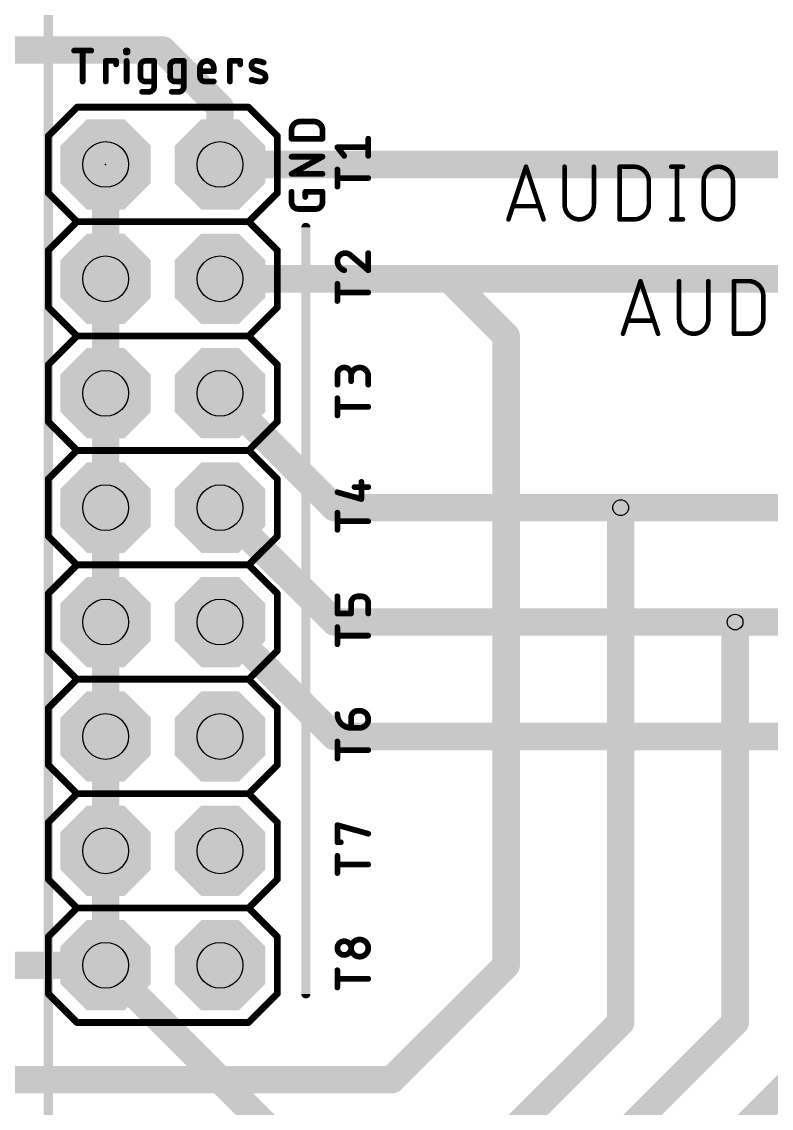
# Model space of a CAD drawing. Extents: x -9 to 239, y 2 to 147.
# Drawn here: x 172.13 to 188.76, y 51.43 to 75.56 of the extents above; entities that cross this region are included whole.
import ezdxf

# ---------------------------------------------------------------- set-up
doc = ezdxf.new("R2010")
doc.units = 0
for name, color, linetype in [('1', 12, 'CONTINUOUS'), ('16', 132, 'CONTINUOUS'), ('17', 110, 'CONTINUOUS'), ('18', 110, 'CONTINUOUS'), ('21', 40, 'CONTINUOUS'), ('23', 53, 'CONTINUOUS'), ('25', 253, 'CONTINUOUS'), ('29', 253, 'CONTINUOUS'), ('30', 253, 'CONTINUOUS'), ('44', 253, 'CONTINUOUS'), ('51', 253, 'CONTINUOUS')]:
    doc.layers.add(name, color=color, linetype=linetype)

# ---------------------------------------------------------------- blocks, each defined once
blk = doc.blocks.new('RECT')
blk.add_solid([(-0.5, -0.5), (0.5, -0.5), (-0.5, 0.5), (0.5, 0.5)])
blk = doc.blocks.new('OCTAGONP')
at = {"const_width": 0.5}
blk.add_lwpolyline([(-0.25, -0.1036), (-0.25, 0.1036), (-0.1036, 0.25), (0.1036, 0.25), (0.25, 0.1036), (0.25, -0.1036), (0.1036, -0.25), (-0.1036, -0.25), (-0.25, -0.1036), (-0.25, 0.1036)], dxfattribs=at)
blk = doc.blocks.new('ROUNDV')
at = {"const_width": 0.5}
blk.add_lwpolyline([(0, -0.25, 1), (0, 0.25, 1), (0, -0.25)], format="xyb", dxfattribs=at)

msp = doc.modelspace()

# ---------------------------------------------------------------- linework, layer by layer
at = {"layer": '1', "const_width": 0.6096}
for points in [[(171.45, 74.93), (175.26, 74.93)], [(175.26, 74.93), (176.53, 73.66)], [(176.53, 73.66), (176.53, 72.39)], [(173.99, 69.85), (173.99, 72.39)], [(176.53, 72.39), (217.17, 72.39)], [(173.99, 67.31), (173.99, 69.85)], [(181.61, 69.85), (176.53, 69.85)], [(176.53, 69.85), (215.9, 69.85)], [(182.88, 68.58), (181.61, 69.85)], [(182.88, 54.61), (182.88, 68.58)], [(173.99, 64.77), (173.99, 67.31)], [(173.99, 62.23), (173.99, 64.77)], [(185.42, 53.34), (185.42, 64.77)], [(173.99, 59.69), (173.99, 62.23)], [(187.96, 53.34), (187.96, 62.23)], [(173.99, 57.15), (173.99, 59.69)], [(173.99, 54.61), (173.99, 57.15)], [(146.05, 54.61), (173.99, 54.61)], [(180.34, 52.07), (182.88, 54.61)], [(185.42, 53.34), (182.88, 50.8)], [(187.96, 53.34), (184.15, 49.53)], [(185.42, 48.26), (190.5, 53.34)], [(133.35, 52.07), (180.34, 52.07)]]:
    msp.add_lwpolyline(points, dxfattribs=at)
at = {"layer": '1', "const_width": 0.3048}
for points in [[(175.3678, 75.0378, 1), (175.1522, 74.8222)], [(175.26, 74.7776, 1), (175.26, 75.0824)], [(176.6824, 73.66, 1), (176.3776, 73.66)], [(176.4222, 73.5522, 1), (176.6378, 73.7678)], [(174.1424, 72.39, 1), (173.8376, 72.39)], [(176.53, 72.5424, 1), (176.53, 72.2376)], [(176.3776, 72.39, 1), (176.6824, 72.39)], [(174.1424, 69.85, 1), (173.8376, 69.85)], [(173.8376, 69.85, 1), (174.1424, 69.85)], [(176.53, 70.0024, 1), (176.53, 69.6976)], [(176.53, 70.0024, 1), (176.53, 69.6976)], [(181.7178, 69.9578, 1), (181.5022, 69.7422)], [(181.61, 69.6976, 1), (181.61, 70.0024)], [(183.0324, 68.58, 1), (182.7276, 68.58)], [(182.7722, 68.4722, 1), (182.9878, 68.6878)], [(174.1424, 67.31, 1), (173.8376, 67.31)], [(173.8376, 67.31, 1), (174.1424, 67.31)], [(174.1424, 64.77, 1), (173.8376, 64.77)], [(173.8376, 64.77, 1), (174.1424, 64.77)], [(185.5724, 64.77, 1), (185.2676, 64.77)], [(174.1424, 62.23, 1), (173.8376, 62.23)], [(188.1124, 62.23, 1), (187.8076, 62.23)], [(173.8376, 62.23, 1), (174.1424, 62.23)], [(174.1424, 59.69, 1), (173.8376, 59.69)], [(173.8376, 59.69, 1), (174.1424, 59.69)], [(174.1424, 57.15, 1), (173.8376, 57.15)], [(173.8376, 57.15, 1), (174.1424, 57.15)], [(173.8376, 54.61, 1), (174.1424, 54.61)], [(173.99, 54.4576, 1), (173.99, 54.7624)], [(182.7276, 54.61, 1), (183.0324, 54.61)], [(182.9878, 54.5022, 1), (182.7722, 54.7178)], [(185.5278, 53.2322, 1), (185.3122, 53.4478)], [(188.0678, 53.2322, 1), (187.8522, 53.4478)], [(185.2676, 53.34, 1), (185.5724, 53.34)], [(187.8076, 53.34, 1), (188.1124, 53.34)], [(180.34, 51.9176, 1), (180.34, 52.2224)], [(180.2322, 52.1778, 1), (180.4478, 51.9622)]]:
    msp.add_lwpolyline(points, format="xyb", dxfattribs=at)
at = {"layer": '16', "const_width": 0.3048}
for points in [[(176.6378, 67.4178, 1), (176.4222, 67.2022)], [(176.6378, 64.8778, 1), (176.4222, 64.6622)], [(179.07, 64.9224, 1), (179.07, 64.6176)], [(178.9622, 64.6622, 1), (179.1778, 64.8778)], [(185.42, 64.9224, 1), (185.42, 64.6176)], [(185.42, 64.6176, 1), (185.42, 64.9224)], [(176.6378, 62.3378, 1), (176.4222, 62.1222)], [(179.07, 62.3824, 1), (179.07, 62.0776)], [(178.9622, 62.1222, 1), (179.1778, 62.3378)], [(187.96, 62.3824, 1), (187.96, 62.0776)], [(187.96, 62.0776, 1), (187.96, 62.3824)], [(179.07, 59.8424, 1), (179.07, 59.5376)], [(178.9622, 59.5822, 1), (179.1778, 59.7978)], [(174.0978, 54.7178, 1), (173.8822, 54.5022)]]:
    msp.add_lwpolyline(points, format="xyb", dxfattribs=at)
at = {"layer": '16', "const_width": 0.6096}
for points in [[(179.07, 64.77), (176.53, 67.31)], [(179.07, 62.23), (176.53, 64.77)], [(185.42, 64.77), (179.07, 64.77)], [(185.42, 64.77), (214.63, 64.77)], [(179.07, 59.69), (176.53, 62.23)], [(187.96, 62.23), (179.07, 62.23)], [(187.96, 62.23), (213.36, 62.23)], [(190.5, 59.69), (179.07, 59.69)], [(198.12, 30.48), (173.99, 54.61)]]:
    msp.add_lwpolyline(points, dxfattribs=at)
at = {"layer": '21'}
for points, const_width in [([(172.72, 81.28), (172.72, 17.78)], 0.2032), ([(173.2915, 74.9173), (173.6725, 74.9173)], 0.127), ([(173.482, 74.2315), (173.482, 74.9173)], 0.127), ([(174.4383, 74.8792), (174.4383, 74.9173)], 0.127), ([(174.4383, 74.9173), (174.4764, 74.9173)], 0.127), ([(174.4764, 74.8792), (174.4383, 74.8792)], 0.127), ([(174.4764, 74.9173), (174.4764, 74.8792)], 0.127), ([(173.9942, 74.2315), (173.9942, 74.6887)], 0.127), ([(173.9942, 74.6887), (174.2228, 74.6887)], 0.127), ([(174.2228, 74.6887), (174.2228, 74.6125)], 0.127), ([(174.4574, 74.2315), (174.4574, 74.6887)], 0.127), ([(174.7627, 74.3458), (174.7627, 74.5744)], 0.127), ([(174.877, 74.6887), (175.0675, 74.6887)], 0.127), ([(175.0675, 74.6887), (175.0675, 74.1172)], 0.127), ([(175.421, 74.3458), (175.421, 74.5744)], 0.127), ([(175.5353, 74.6887), (175.7258, 74.6887)], 0.127), ([(175.7258, 74.6887), (175.7258, 74.1172)], 0.127), ([(176.085, 74.3458), (176.085, 74.5363)], 0.127), ([(176.3898, 74.5363), (176.3898, 74.4601)], 0.127), ([(176.7496, 74.2315), (176.7496, 74.6887)], 0.127), ([(176.7496, 74.6887), (176.9782, 74.6887)], 0.127), ([(176.9782, 74.6887), (176.9782, 74.6125)], 0.127), ([(177.4787, 74.422), (177.2882, 74.4982)], 0.127), ([(176.3898, 74.4601), (176.085, 74.4601)], 0.127), ([(174.9532, 74.0029), (174.8008, 74.0029)], 0.127), ([(175.0675, 74.2315), (174.877, 74.2315)], 0.127), ([(175.6115, 74.0029), (175.4591, 74.0029)], 0.127), ([(175.7258, 74.2315), (175.5353, 74.2315)], 0.127), ([(176.3898, 74.2315), (176.1993, 74.2315)], 0.127), ([(173.355, 73.66), (172.72, 73.025)], 0.1524), ([(173.355, 73.66), (177.165, 73.66)], 0.1524), ([(177.165, 73.66), (177.8, 73.025)], 0.1524), ([(178.308, 73.3425), (178.6128, 73.3425)], 0.127), ([(172.72, 73.025), (172.72, 71.755)], 0.1524), ([(177.8, 73.025), (177.8, 71.755)], 0.1524), ([(178.1175, 72.9615), (178.1175, 73.152)], 0.127), ([(178.8033, 73.152), (178.8033, 72.9615)], 0.127), ([(178.8033, 72.9615), (178.1175, 72.9615)], 0.127), ([(179.8193, 72.5805), (179.8193, 72.9615)], 0.127), ([(178.1175, 72.1812), (178.8033, 72.5622)], 0.127), ([(178.8033, 72.5622), (178.1175, 72.5622)], 0.127), ([(179.2859, 72.5805), (179.1335, 72.771)], 0.127), ([(179.1335, 72.771), (179.8193, 72.771)], 0.127), ([(178.8033, 72.1812), (178.1175, 72.1812)], 0.127), ([(179.1335, 71.8978), (179.1335, 72.2788)], 0.127), ([(179.8193, 72.0883), (179.1335, 72.0883)], 0.127), ([(172.72, 71.755), (173.355, 71.12)], 0.1524), ([(177.8, 71.755), (177.165, 71.12)], 0.1524), ([(178.1175, 71.5533), (178.1175, 71.7819)], 0.127), ([(178.4223, 71.6676), (178.4223, 71.7819)], 0.127), ([(178.4223, 71.7819), (178.8033, 71.7819)], 0.127), ([(178.8033, 71.7819), (178.8033, 71.5533)], 0.127), ([(178.6509, 71.4009), (178.2699, 71.4009)], 0.127), ([(173.355, 71.12), (172.72, 70.485)], 0.1524), ([(177.165, 71.12), (173.355, 71.12)], 0.1524), ([(177.165, 71.12), (177.8, 70.485)], 0.1524), ([(178.435, 70.993), (178.435, 53.975)], 0.2032), ([(172.72, 70.485), (172.72, 69.215)], 0.1524), ([(177.8, 70.485), (177.8, 69.215)], 0.1524), ([(179.8193, 70.0405), (179.8193, 70.4215)], 0.127), ([(179.4383, 70.3644), (179.8193, 70.0405)], 0.127), ([(179.1335, 69.3578), (179.1335, 69.7388)], 0.127), ([(179.8193, 69.5483), (179.1335, 69.5483)], 0.127), ([(172.72, 69.215), (173.355, 68.58)], 0.1524), ([(177.8, 69.215), (177.165, 68.58)], 0.1524), ([(173.355, 68.58), (172.72, 67.945)], 0.1524), ([(177.165, 68.58), (173.355, 68.58)], 0.1524), ([(177.165, 68.58), (177.8, 67.945)], 0.1524), ([(172.72, 67.945), (172.72, 66.675)], 0.1524), ([(177.8, 67.945), (177.8, 66.675)], 0.1524), ([(179.1335, 67.5005), (179.1335, 67.7291)], 0.127), ([(179.4383, 67.7291), (179.4383, 67.5767)], 0.127), ([(179.8193, 67.5005), (179.8193, 67.691)], 0.127), ([(179.1335, 66.8178), (179.1335, 67.1988)], 0.127), ([(179.8193, 67.0083), (179.1335, 67.0083)], 0.127), ([(172.72, 66.675), (173.355, 66.04)], 0.1524), ([(177.8, 66.675), (177.165, 66.04)], 0.1524), ([(173.355, 66.04), (172.72, 65.405)], 0.1524), ([(177.165, 66.04), (173.355, 66.04)], 0.1524), ([(177.165, 66.04), (177.8, 65.405)], 0.1524), ([(172.72, 65.405), (172.72, 64.135)], 0.1524), ([(177.8, 65.405), (177.8, 64.135)], 0.1524), ([(179.6669, 64.9605), (179.6669, 65.3415)], 0.127), ([(179.1335, 65.1129), (179.6669, 64.9605)], 0.127), ([(179.5145, 65.2272), (179.8193, 65.2272)], 0.127), ([(179.1335, 64.2777), (179.1335, 64.6587)], 0.127), ([(179.8193, 64.4682), (179.1335, 64.4682)], 0.127), ([(172.72, 64.135), (173.355, 63.5)], 0.1524), ([(177.8, 64.135), (177.165, 63.5)], 0.1524), ([(173.355, 63.5), (172.72, 62.865)], 0.1524), ([(177.165, 63.5), (173.355, 63.5)], 0.1524), ([(177.165, 63.5), (177.8, 62.865)], 0.1524), ([(172.72, 62.865), (172.72, 61.595)], 0.1524), ([(177.8, 62.865), (177.8, 61.595)], 0.1524), ([(179.1335, 62.4205), (179.1335, 62.8015)], 0.127), ([(179.6669, 62.8015), (179.5907, 62.8015)], 0.127), ([(179.4383, 62.4205), (179.1335, 62.4205)], 0.127), ([(179.4383, 62.6491), (179.4383, 62.4205)], 0.127), ([(179.8193, 62.4205), (179.8193, 62.6491)], 0.127), ([(179.1335, 61.7378), (179.1335, 62.1188)], 0.127), ([(179.8193, 61.9283), (179.1335, 61.9283)], 0.127), ([(172.72, 61.595), (173.355, 60.96)], 0.1524), ([(177.8, 61.595), (177.165, 60.96)], 0.1524), ([(173.355, 60.96), (172.72, 60.325)], 0.1524), ([(177.165, 60.96), (173.355, 60.96)], 0.1524), ([(177.165, 60.96), (177.8, 60.325)], 0.1524), ([(172.72, 60.325), (172.72, 59.055)], 0.1524), ([(177.8, 60.325), (177.8, 59.055)], 0.1524), ([(179.5907, 60.2615), (179.6288, 60.2615)], 0.127), ([(179.4383, 59.8805), (179.4383, 60.1091)], 0.127), ([(179.6288, 59.8805), (179.4383, 59.8805)], 0.127), ([(179.1335, 59.1978), (179.1335, 59.5787)], 0.127), ([(179.8193, 59.3882), (179.1335, 59.3882)], 0.127), ([(172.72, 59.055), (173.355, 58.42)], 0.1524), ([(177.8, 59.055), (177.165, 58.42)], 0.1524), ([(173.355, 58.42), (172.72, 57.785)], 0.1524), ([(177.165, 58.42), (173.355, 58.42)], 0.1524), ([(177.165, 58.42), (177.8, 57.785)], 0.1524), ([(172.72, 57.785), (172.72, 56.515)], 0.1524), ([(177.8, 57.785), (177.8, 56.515)], 0.1524), ([(179.1335, 57.3405), (179.1335, 57.7215)], 0.127), ([(179.1335, 57.7215), (179.8193, 57.531)], 0.127), ([(179.2097, 57.3405), (179.1335, 57.3405)], 0.127), ([(179.1335, 56.6578), (179.1335, 57.0388)], 0.127), ([(179.8193, 56.8483), (179.1335, 56.8483)], 0.127), ([(173.355, 55.88), (172.72, 56.515)], 0.1524), ([(177.8, 56.515), (177.165, 55.88)], 0.1524), ([(173.355, 55.88), (172.72, 55.245)], 0.1524), ([(177.165, 55.88), (173.355, 55.88)], 0.1524), ([(177.165, 55.88), (177.8, 55.245)], 0.1524), ([(172.72, 55.245), (172.72, 53.975)], 0.1524), ([(177.8, 55.245), (177.8, 53.975)], 0.1524), ([(179.1335, 54.1178), (179.1335, 54.4988)], 0.127), ([(179.8193, 54.3083), (179.1335, 54.3083)], 0.127), ([(173.355, 53.34), (172.72, 53.975)], 0.1524), ([(177.8, 53.975), (177.165, 53.34)], 0.1524), ([(177.165, 53.34), (173.355, 53.34)], 0.1524)]:
    msp.add_lwpolyline(points, dxfattribs=dict(at, const_width=const_width))
for points, const_width in [([(173.2915, 74.949, 1), (173.2915, 74.8855)], 0.0635), ([(173.5137, 74.9173, 1), (173.4503, 74.9173)], 0.0635), ([(173.6725, 74.8855, 1), (173.6725, 74.949)], 0.0635), ([(174.4383, 74.949, 1), (174.4383, 74.8855)], 0.0635), ([(174.4383, 74.9109, 1), (174.4383, 74.8474)], 0.0635), ([(174.4701, 74.9173, 1), (174.4066, 74.9173)], 0.0635), ([(174.4066, 74.8792, 1), (174.4701, 74.8792)], 0.0635), ([(174.5082, 74.9173, 1), (174.4447, 74.9173)], 0.0635), ([(174.4447, 74.8792, 1), (174.5082, 74.8792)], 0.0635), ([(174.4764, 74.8855, 1), (174.4764, 74.949)], 0.0635), ([(174.4764, 74.8474, 1), (174.4764, 74.9109)], 0.0635), ([(173.9942, 74.7204, 1), (173.9942, 74.6569)], 0.0635), ([(174.026, 74.6887, 1), (173.9625, 74.6887)], 0.0635), ([(174.2546, 74.6887, 1), (174.1911, 74.6887)], 0.0635), ([(174.1911, 74.6125, 1), (174.2546, 74.6125)], 0.0635), ([(174.2228, 74.6569, 1), (174.2228, 74.7204)], 0.0635), ([(174.4891, 74.6887, 1), (174.4256, 74.6887)], 0.0635), ([(174.877, 74.6887, 0.4142), (174.7627, 74.5744)], 0.127), ([(174.7944, 74.5744, 1), (174.7309, 74.5744)], 0.0635), ([(174.7309, 74.5744, 1), (174.7944, 74.5744)], 0.0635), ([(174.877, 74.7204, 1), (174.877, 74.6569)], 0.0635), ([(174.877, 74.6569, 1), (174.877, 74.7204)], 0.0635), ([(175.0992, 74.6887, 1), (175.0357, 74.6887)], 0.0635), ([(175.0675, 74.6569, 1), (175.0675, 74.7204)], 0.0635), ([(175.5353, 74.6887, 0.4142), (175.421, 74.5744)], 0.127), ([(175.4528, 74.5744, 1), (175.3893, 74.5744)], 0.0635), ([(175.3893, 74.5744, 1), (175.4528, 74.5744)], 0.0635), ([(175.5353, 74.7204, 1), (175.5353, 74.6569)], 0.0635), ([(175.5353, 74.6569, 1), (175.5353, 74.7204)], 0.0635), ([(175.7576, 74.6887, 1), (175.6941, 74.6887)], 0.0635), ([(175.7258, 74.6569, 1), (175.7258, 74.7204)], 0.0635), ([(176.3898, 74.5363, 1), (176.085, 74.5363)], 0.127), ([(176.1167, 74.5363, 1), (176.0532, 74.5363)], 0.0635), ([(176.0532, 74.5363, 1), (176.1167, 74.5363)], 0.0635), ([(176.4215, 74.5363, 1), (176.358, 74.5363)], 0.0635), ([(176.358, 74.5363, 1), (176.4215, 74.5363)], 0.0635), ([(176.7814, 74.6887, 1), (176.7179, 74.6887)], 0.0635), ([(176.7496, 74.7204, 1), (176.7496, 74.6569)], 0.0635), ([(177.01, 74.6887, 1), (176.9465, 74.6887)], 0.0635), ([(176.9465, 74.6125, 1), (177.01, 74.6125)], 0.0635), ([(176.9782, 74.6569, 1), (176.9782, 74.7204)], 0.0635), ([(177.3263, 74.6887, 0.8318), (177.2882, 74.4982)], 0.127), ([(177.3, 74.5277, 1), (177.2764, 74.4687)], 0.0635), ([(177.2764, 74.4687, 1), (177.3, 74.5277)], 0.0635), ([(177.4977, 74.6506, 0.1025), (177.3263, 74.6887)], 0.127), ([(177.3267, 74.7204, 1), (177.3258, 74.657)], 0.0635), ([(177.3258, 74.657, 1), (177.3267, 74.7204)], 0.0635), ([(177.4847, 74.6216, 1), (177.5108, 74.6796)], 0.0635), ([(174.7627, 74.3458, 0.4142), (174.877, 74.2315)], 0.127), ([(174.7944, 74.3458, 1), (174.7309, 74.3458)], 0.0635), ([(174.7309, 74.3458, 1), (174.7944, 74.3458)], 0.0635), ([(175.421, 74.3458, 0.4142), (175.5353, 74.2315)], 0.127), ([(175.4528, 74.3458, 1), (175.3893, 74.3458)], 0.0635), ([(175.3893, 74.3458, 1), (175.4528, 74.3458)], 0.0635), ([(176.085, 74.4918, 1), (176.085, 74.4283)], 0.0635), ([(176.085, 74.3458, 0.4142), (176.1993, 74.2315)], 0.127), ([(176.1167, 74.3458, 1), (176.0532, 74.3458)], 0.0635), ([(176.0532, 74.3458, 1), (176.1167, 74.3458)], 0.0635), ([(176.358, 74.4601, 1), (176.4215, 74.4601)], 0.0635), ([(176.3898, 74.4283, 1), (176.3898, 74.4918)], 0.0635), ([(177.231, 74.2696, 0.083), (177.4406, 74.2315)], 0.127), ([(177.2418, 74.2995, 1), (177.2203, 74.2397)], 0.0635), ([(177.4406, 74.2315, 0.8318), (177.4787, 74.422)], 0.127), ([(177.4905, 74.4515, 1), (177.4669, 74.3925)], 0.0635), ([(177.4669, 74.3925, 1), (177.4905, 74.4515)], 0.0635), ([(173.4503, 74.2315, 1), (173.5137, 74.2315)], 0.0635), ([(173.9625, 74.2315, 1), (174.026, 74.2315)], 0.0635), ([(174.4256, 74.2315, 1), (174.4891, 74.2315)], 0.0635), ([(174.8008, 74.0346, 1), (174.8008, 73.9711)], 0.0635), ([(174.877, 74.2632, 1), (174.877, 74.1997)], 0.0635), ([(174.877, 74.1997, 1), (174.877, 74.2632)], 0.0635), ([(174.9532, 74.0029, 0.4142), (175.0675, 74.1172)], 0.127), ([(174.9532, 74.0346, 1), (174.9532, 73.9711)], 0.0635), ([(174.9532, 73.9711, 1), (174.9532, 74.0346)], 0.0635), ([(175.0992, 74.1172, 1), (175.0357, 74.1172)], 0.0635), ([(175.0357, 74.1172, 1), (175.0992, 74.1172)], 0.0635), ([(175.0675, 74.1997, 1), (175.0675, 74.2632)], 0.0635), ([(175.4591, 74.0346, 1), (175.4591, 73.9711)], 0.0635), ([(175.5353, 74.2632, 1), (175.5353, 74.1997)], 0.0635), ([(175.5353, 74.1997, 1), (175.5353, 74.2632)], 0.0635), ([(175.6115, 74.0029, 0.4142), (175.7258, 74.1172)], 0.127), ([(175.6115, 74.0346, 1), (175.6115, 73.9711)], 0.0635), ([(175.6115, 73.9711, 1), (175.6115, 74.0346)], 0.0635), ([(175.7576, 74.1172, 1), (175.6941, 74.1172)], 0.0635), ([(175.6941, 74.1172, 1), (175.7576, 74.1172)], 0.0635), ([(175.7258, 74.1997, 1), (175.7258, 74.2632)], 0.0635), ([(176.1993, 74.2632, 1), (176.1993, 74.1997)], 0.0635), ([(176.1993, 74.1997, 1), (176.1993, 74.2632)], 0.0635), ([(176.3898, 74.1997, 1), (176.3898, 74.2632)], 0.0635), ([(176.7179, 74.2315, 1), (176.7814, 74.2315)], 0.0635), ([(177.441, 74.2632, 1), (177.4401, 74.1998)], 0.0635), ([(177.4401, 74.1998, 1), (177.441, 74.2632)], 0.0635), ([(173.355, 73.6981, 1), (173.355, 73.6219)], 0.0762), ([(173.3819, 73.6331, 1), (173.3281, 73.6869)], 0.0762), ([(177.1919, 73.6869, 1), (177.1381, 73.6331)], 0.0762), ([(177.165, 73.6219, 1), (177.165, 73.6981)], 0.0762), ([(178.308, 73.3425, 0.4142), (178.1175, 73.152)], 0.127), ([(178.308, 73.3743, 1), (178.308, 73.3107)], 0.0635), ([(178.308, 73.3107, 1), (178.308, 73.3743)], 0.0635), ([(178.6128, 73.3743, 1), (178.6128, 73.3107)], 0.0635), ([(178.8033, 73.152, 0.4142), (178.6128, 73.3425)], 0.127), ([(178.6128, 73.3107, 1), (178.6128, 73.3743)], 0.0635), ([(172.7581, 73.025, 1), (172.6819, 73.025)], 0.0762), ([(177.8381, 73.025, 1), (177.7619, 73.025)], 0.0762), ([(178.1492, 73.152, 1), (178.0858, 73.152)], 0.0635), ([(178.0858, 73.152, 1), (178.1492, 73.152)], 0.0635), ([(178.835, 73.152, 1), (178.7716, 73.152)], 0.0635), ([(178.7716, 73.152, 1), (178.835, 73.152)], 0.0635), ([(172.6931, 73.0519, 1), (172.7469, 72.9981)], 0.0762), ([(177.7731, 72.9981, 1), (177.8269, 73.0519)], 0.0762), ([(178.1175, 72.9933, 1), (178.1175, 72.9297)], 0.0635), ([(178.0858, 72.9615, 1), (178.1492, 72.9615)], 0.0635), ([(178.7716, 72.9615, 1), (178.835, 72.9615)], 0.0635), ([(178.8033, 72.9297, 1), (178.8033, 72.9933)], 0.0635), ([(179.851, 72.9615, 1), (179.7876, 72.9615)], 0.0635), ([(178.1175, 72.594, 1), (178.1175, 72.5305)], 0.0635), ([(178.8187, 72.5345, 1), (178.7879, 72.59)], 0.0635), ([(178.8033, 72.5305, 1), (178.8033, 72.594)], 0.0635), ([(179.1335, 72.8028, 1), (179.1335, 72.7392)], 0.0635), ([(179.1583, 72.7908, 1), (179.1087, 72.7512)], 0.0635), ([(179.2611, 72.5607, 1), (179.3107, 72.6003)], 0.0635), ([(179.8193, 72.7392, 1), (179.8193, 72.8028)], 0.0635), ([(179.7876, 72.5805, 1), (179.851, 72.5805)], 0.0635), ([(178.1175, 72.213, 1), (178.1175, 72.1495)], 0.0635), ([(178.1021, 72.209, 1), (178.1329, 72.1535)], 0.0635), ([(178.8033, 72.1495, 1), (178.8033, 72.213)], 0.0635), ([(179.1335, 72.12, 1), (179.1335, 72.0565)], 0.0635), ([(179.1652, 72.2788, 1), (179.1018, 72.2788)], 0.0635), ([(179.8193, 72.0565, 1), (179.8193, 72.12)], 0.0635), ([(179.1018, 71.8978, 1), (179.1652, 71.8978)], 0.0635), ([(172.6819, 71.755, 1), (172.7581, 71.755)], 0.0762), ([(172.7469, 71.7819, 1), (172.6931, 71.7281)], 0.0762), ([(177.7619, 71.755, 1), (177.8381, 71.755)], 0.0762), ([(177.8269, 71.7281, 1), (177.7731, 71.7819)], 0.0762), ([(178.1492, 71.7819, 1), (178.0858, 71.7819)], 0.0635), ([(178.4223, 71.8137, 1), (178.4223, 71.7502)], 0.0635), ([(178.454, 71.7819, 1), (178.3906, 71.7819)], 0.0635), ([(178.3906, 71.6676, 1), (178.454, 71.6676)], 0.0635), ([(178.835, 71.7819, 1), (178.7716, 71.7819)], 0.0635), ([(178.8033, 71.7502, 1), (178.8033, 71.8137)], 0.0635), ([(178.1175, 71.5533, 0.4142), (178.2699, 71.4009)], 0.127), ([(178.1492, 71.5533, 1), (178.0858, 71.5533)], 0.0635), ([(178.0858, 71.5533, 1), (178.1492, 71.5533)], 0.0635), ([(178.2699, 71.4327, 1), (178.2699, 71.3692)], 0.0635), ([(178.2699, 71.3692, 1), (178.2699, 71.4327)], 0.0635), ([(178.6509, 71.4009, 0.4142), (178.8033, 71.5533)], 0.127), ([(178.6509, 71.4327, 1), (178.6509, 71.3692)], 0.0635), ([(178.6509, 71.3692, 1), (178.6509, 71.4327)], 0.0635), ([(178.835, 71.5533, 1), (178.7716, 71.5533)], 0.0635), ([(178.7716, 71.5533, 1), (178.835, 71.5533)], 0.0635), ([(173.355, 71.1581, 1), (173.355, 71.0819)], 0.0762), ([(173.3819, 71.0931, 1), (173.3281, 71.1469)], 0.0762), ([(173.3281, 71.0931, 1), (173.3819, 71.1469)], 0.0762), ([(177.1919, 71.1469, 1), (177.1381, 71.0931)], 0.0762), ([(177.1381, 71.1469, 1), (177.1919, 71.0931)], 0.0762), ([(177.165, 71.0819, 1), (177.165, 71.1581)], 0.0762), ([(178.4858, 70.993, 1), (178.3842, 70.993)], 0.1016), ([(172.7581, 70.485, 1), (172.6819, 70.485)], 0.0762), ([(172.6931, 70.5119, 1), (172.7469, 70.4581)], 0.0762), ([(177.8381, 70.485, 1), (177.7619, 70.485)], 0.0762), ([(177.7731, 70.4581, 1), (177.8269, 70.5119)], 0.0762), ([(179.305, 70.4215, 0.4142), (179.1335, 70.2501)], 0.127), ([(179.305, 70.4533, 1), (179.3049, 70.3898)], 0.0635), ([(179.4383, 70.3644, 0.2053), (179.305, 70.4215)], 0.127), ([(179.305, 70.3898, 1), (179.305, 70.4533)], 0.0635), ([(179.851, 70.4215, 1), (179.7876, 70.4215)], 0.0635), ([(179.1335, 70.2501, 0.3252), (179.2859, 70.0405)], 0.127), ([(179.1652, 70.25, 1), (179.1018, 70.2501)], 0.0635), ([(179.1018, 70.2501, 1), (179.1652, 70.2501)], 0.0635), ([(179.4589, 70.3885, 1), (179.4177, 70.3402)], 0.0635), ([(179.4153, 70.3425, 1), (179.4613, 70.3862)], 0.0635), ([(179.2761, 70.0103, 1), (179.2957, 70.0707)], 0.0635), ([(179.7876, 70.0405, 1), (179.851, 70.0405)], 0.0635), ([(179.7987, 70.0163, 1), (179.8399, 70.0647)], 0.0635), ([(179.1652, 69.7388, 1), (179.1018, 69.7388)], 0.0635), ([(179.1335, 69.58, 1), (179.1335, 69.5165)], 0.0635), ([(179.8193, 69.5165, 1), (179.8193, 69.58)], 0.0635), ([(172.6819, 69.215, 1), (172.7581, 69.215)], 0.0762), ([(172.7469, 69.2419, 1), (172.6931, 69.1881)], 0.0762), ([(177.7619, 69.215, 1), (177.8381, 69.215)], 0.0762), ([(177.8269, 69.1881, 1), (177.7731, 69.2419)], 0.0762), ([(179.1018, 69.3578, 1), (179.1652, 69.3578)], 0.0635), ([(173.355, 68.6181, 1), (173.355, 68.5419)], 0.0762), ([(173.3819, 68.5531, 1), (173.3281, 68.6069)], 0.0762), ([(173.3281, 68.5531, 1), (173.3819, 68.6069)], 0.0762), ([(177.1919, 68.6069, 1), (177.1381, 68.5531)], 0.0762), ([(177.1381, 68.6069, 1), (177.1919, 68.5531)], 0.0762), ([(177.165, 68.5419, 1), (177.165, 68.6181)], 0.0762), ([(172.7581, 67.945, 1), (172.6819, 67.945)], 0.0762), ([(172.6931, 67.9719, 1), (172.7469, 67.9181)], 0.0762), ([(177.8381, 67.945, 1), (177.7619, 67.945)], 0.0762), ([(177.7731, 67.9181, 1), (177.8269, 67.9719)], 0.0762), ([(179.4383, 67.7291, 1), (179.1335, 67.7291)], 0.127), ([(179.1652, 67.7291, 1), (179.1018, 67.7291)], 0.0635), ([(179.8193, 67.691, 1), (179.4383, 67.691)], 0.127), ([(179.47, 67.7291, 1), (179.4066, 67.7291)], 0.0635), ([(179.1018, 67.7291, 1), (179.1652, 67.7291)], 0.0635), ([(179.4066, 67.7291, 1), (179.47, 67.7291)], 0.0635), ([(179.4066, 67.691, 1), (179.47, 67.691)], 0.0635), ([(179.4066, 67.5767, 1), (179.47, 67.5767)], 0.0635), ([(179.851, 67.691, 1), (179.7876, 67.691)], 0.0635), ([(179.7876, 67.691, 1), (179.851, 67.691)], 0.0635), ([(179.1018, 67.5005, 1), (179.1652, 67.5005)], 0.0635), ([(179.7876, 67.5005, 1), (179.851, 67.5005)], 0.0635), ([(179.1335, 67.04, 1), (179.1335, 66.9765)], 0.0635), ([(179.1652, 67.1988, 1), (179.1018, 67.1988)], 0.0635), ([(179.8193, 66.9765, 1), (179.8193, 67.04)], 0.0635), ([(179.1018, 66.8178, 1), (179.1652, 66.8178)], 0.0635), ([(172.6819, 66.675, 1), (172.7581, 66.675)], 0.0762), ([(172.7469, 66.7019, 1), (172.6931, 66.6481)], 0.0762), ([(177.7619, 66.675, 1), (177.8381, 66.675)], 0.0762), ([(177.8269, 66.6481, 1), (177.7731, 66.7019)], 0.0762), ([(173.355, 66.0781, 1), (173.355, 66.0019)], 0.0762), ([(173.3819, 66.0131, 1), (173.3281, 66.0669)], 0.0762), ([(173.3281, 66.0131, 1), (173.3819, 66.0669)], 0.0762), ([(177.1919, 66.0669, 1), (177.1381, 66.0131)], 0.0762), ([(177.1381, 66.0669, 1), (177.1919, 66.0131)], 0.0762), ([(177.165, 66.0019, 1), (177.165, 66.0781)], 0.0762), ([(172.7581, 65.405, 1), (172.6819, 65.405)], 0.0762), ([(172.6931, 65.4319, 1), (172.7469, 65.3781)], 0.0762), ([(177.8381, 65.405, 1), (177.7619, 65.405)], 0.0762), ([(177.7731, 65.3781, 1), (177.8269, 65.4319)], 0.0762), ([(179.6986, 65.3415, 1), (179.6352, 65.3415)], 0.0635), ([(179.1422, 65.1434, 1), (179.1248, 65.0824)], 0.0635), ([(179.5145, 65.2589, 1), (179.5145, 65.1954)], 0.0635), ([(179.8193, 65.1954, 1), (179.8193, 65.2589)], 0.0635), ([(179.6352, 64.9605, 1), (179.6986, 64.9605)], 0.0635), ([(179.6582, 64.93, 1), (179.6756, 64.991)], 0.0635), ([(179.1652, 64.6587, 1), (179.1018, 64.6587)], 0.0635), ([(179.1335, 64.5, 1), (179.1335, 64.4365)], 0.0635), ([(179.8193, 64.4365, 1), (179.8193, 64.5)], 0.0635), ([(172.6819, 64.135, 1), (172.7581, 64.135)], 0.0762), ([(172.7469, 64.1619, 1), (172.6931, 64.1081)], 0.0762), ([(177.7619, 64.135, 1), (177.8381, 64.135)], 0.0762), ([(177.8269, 64.1081, 1), (177.7731, 64.1619)], 0.0762), ([(179.1018, 64.2777, 1), (179.1652, 64.2777)], 0.0635), ([(173.355, 63.5381, 1), (173.355, 63.4619)], 0.0762), ([(173.3819, 63.4731, 1), (173.3281, 63.5269)], 0.0762), ([(173.3281, 63.4731, 1), (173.3819, 63.5269)], 0.0762), ([(177.1919, 63.5269, 1), (177.1381, 63.4731)], 0.0762), ([(177.1381, 63.5269, 1), (177.1919, 63.4731)], 0.0762), ([(177.165, 63.4619, 1), (177.165, 63.5381)], 0.0762), ([(172.7581, 62.865, 1), (172.6819, 62.865)], 0.0762), ([(172.6931, 62.8919, 1), (172.7469, 62.8381)], 0.0762), ([(177.8381, 62.865, 1), (177.7619, 62.865)], 0.0762), ([(177.7731, 62.8381, 1), (177.8269, 62.8919)], 0.0762), ([(179.1652, 62.8015, 1), (179.1018, 62.8015)], 0.0635), ([(179.5907, 62.8015, 0.4142), (179.4383, 62.6491)], 0.127), ([(179.5907, 62.8333, 1), (179.5907, 62.7698)], 0.0635), ([(179.5907, 62.7698, 1), (179.5907, 62.8333)], 0.0635), ([(179.6669, 62.8333, 1), (179.6669, 62.7698)], 0.0635), ([(179.8193, 62.6491, 0.4142), (179.6669, 62.8015)], 0.127), ([(179.6669, 62.7698, 1), (179.6669, 62.8333)], 0.0635), ([(179.1335, 62.4523, 1), (179.1335, 62.3888)], 0.0635), ([(179.47, 62.6491, 1), (179.4066, 62.6491)], 0.0635), ([(179.4066, 62.6491, 1), (179.47, 62.6491)], 0.0635), ([(179.4383, 62.3888, 1), (179.4383, 62.4523)], 0.0635), ([(179.851, 62.6491, 1), (179.7876, 62.6491)], 0.0635), ([(179.7876, 62.6491, 1), (179.851, 62.6491)], 0.0635), ([(179.1018, 62.4205, 1), (179.1652, 62.4205)], 0.0635), ([(179.4066, 62.4205, 1), (179.47, 62.4205)], 0.0635), ([(179.7876, 62.4205, 1), (179.851, 62.4205)], 0.0635), ([(179.1652, 62.1188, 1), (179.1018, 62.1188)], 0.0635), ([(179.1335, 61.96, 1), (179.1335, 61.8965)], 0.0635), ([(179.1018, 61.7378, 1), (179.1652, 61.7378)], 0.0635), ([(179.8193, 61.8965, 1), (179.8193, 61.96)], 0.0635), ([(172.6819, 61.595, 1), (172.7581, 61.595)], 0.0762), ([(172.7469, 61.6219, 1), (172.6931, 61.5681)], 0.0762), ([(177.7619, 61.595, 1), (177.8381, 61.595)], 0.0762), ([(177.8269, 61.5681, 1), (177.7731, 61.6219)], 0.0762), ([(173.355, 60.9981, 1), (173.355, 60.9219)], 0.0762), ([(173.3819, 60.9331, 1), (173.3281, 60.9869)], 0.0762), ([(177.1919, 60.9869, 1), (177.1381, 60.9331)], 0.0762), ([(177.165, 60.9219, 1), (177.165, 60.9981)], 0.0762), ([(173.3281, 60.9331, 1), (173.3819, 60.9869)], 0.0762), ([(177.1381, 60.9869, 1), (177.1919, 60.9331)], 0.0762), ([(172.7581, 60.325, 1), (172.6819, 60.325)], 0.0762), ([(172.6931, 60.3519, 1), (172.7469, 60.2981)], 0.0762), ([(177.8381, 60.325, 1), (177.7619, 60.325)], 0.0762), ([(177.7731, 60.2981, 1), (177.8269, 60.3519)], 0.0762), ([(179.5907, 60.2615, 0.4142), (179.4383, 60.1091)], 0.127), ([(179.5907, 60.2933, 1), (179.5907, 60.2298)], 0.0635), ([(179.5907, 60.2298, 1), (179.5907, 60.2933)], 0.0635), ([(179.6288, 60.2933, 1), (179.6288, 60.2298)], 0.0635), ([(179.6288, 59.8805, 1), (179.6288, 60.2615)], 0.127), ([(179.6288, 60.2298, 1), (179.6288, 60.2933)], 0.0635), ([(179.1335, 60.1853, 0.4142), (179.4383, 59.8805)], 0.127), ([(179.1652, 60.1853, 1), (179.1018, 60.1853)], 0.0635), ([(179.47, 60.1091, 1), (179.4066, 60.1091)], 0.0635), ([(179.4066, 60.1091, 1), (179.47, 60.1091)], 0.0635), ([(179.4383, 59.9123, 1), (179.4383, 59.8488)], 0.0635), ([(179.4066, 59.8805, 1), (179.47, 59.8805)], 0.0635), ([(179.4383, 59.8488, 1), (179.4383, 59.9123)], 0.0635), ([(179.6288, 59.9123, 1), (179.6288, 59.8488)], 0.0635), ([(179.6288, 59.8488, 1), (179.6288, 59.9123)], 0.0635), ([(179.1652, 59.5787, 1), (179.1018, 59.5787)], 0.0635), ([(179.1335, 59.42, 1), (179.1335, 59.3565)], 0.0635), ([(179.8193, 59.3565, 1), (179.8193, 59.42)], 0.0635), ([(172.7469, 59.0819, 1), (172.6931, 59.0281)], 0.0762), ([(177.8269, 59.0281, 1), (177.7731, 59.0819)], 0.0762), ([(179.1018, 59.1978, 1), (179.1652, 59.1978)], 0.0635), ([(172.6819, 59.055, 1), (172.7581, 59.055)], 0.0762), ([(177.7619, 59.055, 1), (177.8381, 59.055)], 0.0762), ([(173.355, 58.4581, 1), (173.355, 58.3819)], 0.0762), ([(173.3819, 58.3931, 1), (173.3281, 58.4469)], 0.0762), ([(173.3281, 58.3931, 1), (173.3819, 58.4469)], 0.0762), ([(177.1919, 58.4469, 1), (177.1381, 58.3931)], 0.0762), ([(177.1381, 58.4469, 1), (177.1919, 58.3931)], 0.0762), ([(177.165, 58.3819, 1), (177.165, 58.4581)], 0.0762), ([(172.7581, 57.785, 1), (172.6819, 57.785)], 0.0762), ([(172.6931, 57.8119, 1), (172.7469, 57.7581)], 0.0762), ([(177.8381, 57.785, 1), (177.7619, 57.785)], 0.0762), ([(177.7731, 57.7581, 1), (177.8269, 57.8119)], 0.0762), ([(179.142, 57.7521, 1), (179.125, 57.6909)], 0.0635), ([(179.1652, 57.7215, 1), (179.1018, 57.7215)], 0.0635), ([(179.8108, 57.5004, 1), (179.8278, 57.5616)], 0.0635), ([(179.1335, 57.3723, 1), (179.1335, 57.3088)], 0.0635), ([(179.1018, 57.3405, 1), (179.1652, 57.3405)], 0.0635), ([(179.2097, 57.3088, 1), (179.2097, 57.3723)], 0.0635), ([(179.1652, 57.0388, 1), (179.1018, 57.0388)], 0.0635), ([(179.1335, 56.88, 1), (179.1335, 56.8165)], 0.0635), ([(179.8193, 56.8165, 1), (179.8193, 56.88)], 0.0635), ([(172.6819, 56.515, 1), (172.7581, 56.515)], 0.0762), ([(172.7469, 56.5419, 1), (172.6931, 56.4881)], 0.0762), ([(177.7619, 56.515, 1), (177.8381, 56.515)], 0.0762), ([(177.8269, 56.4881, 1), (177.7731, 56.5419)], 0.0762), ([(179.1018, 56.6578, 1), (179.1652, 56.6578)], 0.0635), ([(173.355, 55.9181, 1), (173.355, 55.8419)], 0.0762), ([(173.3819, 55.8531, 1), (173.3281, 55.9069)], 0.0762), ([(173.3281, 55.8531, 1), (173.3819, 55.9069)], 0.0762), ([(177.1919, 55.9069, 1), (177.1381, 55.8531)], 0.0762), ([(177.1381, 55.9069, 1), (177.1919, 55.8531)], 0.0762), ([(177.165, 55.8419, 1), (177.165, 55.9181)], 0.0762), ([(172.7581, 55.245, 1), (172.6819, 55.245)], 0.0762), ([(172.6931, 55.2719, 1), (172.7469, 55.2181)], 0.0762), ([(177.8381, 55.245, 1), (177.7619, 55.245)], 0.0762), ([(177.7731, 55.2181, 1), (177.8269, 55.2719)], 0.0762), ([(179.6288, 55.1815, 1), (179.6288, 54.8005)], 0.127), ([(179.6288, 54.8005, 1), (179.6288, 55.1815)], 0.127), ([(179.6288, 55.2133, 1), (179.6288, 55.1497)], 0.0635), ([(179.6288, 55.1497, 1), (179.6288, 55.2133)], 0.0635), ([(179.2859, 55.1434, 1), (179.2859, 54.8386)], 0.127), ([(179.2859, 54.8386, 1), (179.2859, 55.1434)], 0.127), ([(179.2859, 55.1752, 1), (179.2859, 55.1116)], 0.0635), ([(179.2859, 55.1116, 1), (179.2859, 55.1752)], 0.0635), ([(179.2859, 54.8704, 1), (179.2859, 54.8068)], 0.0635), ([(179.2859, 54.8068, 1), (179.2859, 54.8704)], 0.0635), ([(179.6288, 54.8323, 1), (179.6288, 54.7687)], 0.0635), ([(179.6288, 54.7687, 1), (179.6288, 54.8323)], 0.0635), ([(179.1652, 54.4988, 1), (179.1018, 54.4988)], 0.0635), ([(179.1335, 54.34, 1), (179.1335, 54.2765)], 0.0635), ([(179.8193, 54.2765, 1), (179.8193, 54.34)], 0.0635), ([(172.7469, 54.0019, 1), (172.6931, 53.9481)], 0.0762), ([(177.8269, 53.9481, 1), (177.7731, 54.0019)], 0.0762), ([(179.1018, 54.1178, 1), (179.1652, 54.1178)], 0.0635), ([(172.6819, 53.975, 1), (172.7581, 53.975)], 0.0762), ([(177.7619, 53.975, 1), (177.8381, 53.975)], 0.0762), ([(178.3842, 53.975, 1), (178.4858, 53.975)], 0.1016), ([(173.355, 53.3781, 1), (173.355, 53.3019)], 0.0762), ([(173.3281, 53.3131, 1), (173.3819, 53.3669)], 0.0762), ([(177.1381, 53.3669, 1), (177.1919, 53.3131)], 0.0762), ([(177.165, 53.3019, 1), (177.165, 53.3781)], 0.0762)]:
    msp.add_lwpolyline(points, format="xyb", dxfattribs=dict(at, const_width=const_width))
at = {"layer": '23'}
msp.add_point((173.99, 72.39), dxfattribs=at)
at = {"layer": '25', "const_width": 0.1016}
for points in [[(182.9308, 71.1708), (183.3203, 72.3392)], [(183.3203, 72.3392), (183.7097, 71.1708)], [(184.1768, 72.3392), (184.1768, 71.4954)], [(184.8259, 71.4954), (184.8259, 72.3392)], [(185.396, 71.1708), (185.396, 72.3392)], [(185.396, 72.3392), (185.7206, 72.3392)], [(186.5432, 72.3392), (186.8029, 72.3392)], [(186.6731, 72.3392), (186.6731, 71.1708)], [(186.0451, 72.0146), (186.0451, 71.4954)], [(187.2629, 71.4954), (187.2629, 72.0146)], [(187.912, 72.0146), (187.912, 71.4954)], [(183.6124, 71.4629), (183.0282, 71.4629)], [(185.7206, 71.1708), (185.396, 71.1708)], [(186.5432, 71.1708), (186.8029, 71.1708)], [(185.4708, 68.6308), (185.8603, 69.7992)], [(185.8603, 69.7992), (186.2497, 68.6308)], [(186.7168, 69.7992), (186.7168, 68.9554)], [(187.3659, 68.9554), (187.3659, 69.7992)], [(187.936, 68.6308), (187.936, 69.7992)], [(187.936, 69.7992), (188.2606, 69.7992)], [(188.5851, 69.4746), (188.5851, 68.9554)], [(186.1524, 68.9229), (185.5682, 68.9229)], [(188.2606, 68.6308), (187.936, 68.6308)]]:
    msp.add_lwpolyline(points, dxfattribs=at)
at = {"layer": '25'}
for points, const_width in [([(183.3444, 72.3472, 1), (183.2962, 72.3312)], 0.0508), ([(183.3444, 72.3312, 1), (183.2962, 72.3472)], 0.0508), ([(184.2022, 72.3392, 1), (184.1514, 72.3392)], 0.0508), ([(184.8513, 72.3392, 1), (184.8005, 72.3392)], 0.0508), ([(185.4214, 72.3392, 1), (185.3706, 72.3392)], 0.0508), ([(185.396, 72.3646, 1), (185.396, 72.3138)], 0.0508), ([(186.0451, 72.0146, 0.4142), (185.7206, 72.3392)], 0.1016), ([(185.7206, 72.3646, 1), (185.7206, 72.3138)], 0.0508), ([(185.7206, 72.3138, 1), (185.7206, 72.3646)], 0.0508), ([(186.5432, 72.3646, 1), (186.5432, 72.3138)], 0.0508), ([(186.6985, 72.3392, 1), (186.6477, 72.3392)], 0.0508), ([(186.8029, 72.3138, 1), (186.8029, 72.3646)], 0.0508), ([(187.912, 72.0146, 1), (187.2629, 72.0146)], 0.1016), ([(186.0705, 72.0146, 1), (186.0197, 72.0146)], 0.0508), ([(186.0197, 72.0146, 1), (186.0705, 72.0146)], 0.0508), ([(187.2883, 72.0146, 1), (187.2375, 72.0146)], 0.0508), ([(187.2375, 72.0146, 1), (187.2883, 72.0146)], 0.0508), ([(187.9374, 72.0146, 1), (187.8866, 72.0146)], 0.0508), ([(187.8866, 72.0146, 1), (187.9374, 72.0146)], 0.0508), ([(183.0282, 71.4883, 1), (183.0282, 71.4375)], 0.0508), ([(183.6124, 71.4375, 1), (183.6124, 71.4883)], 0.0508), ([(184.1768, 71.4954, 1), (184.8259, 71.4954)], 0.1016), ([(184.2022, 71.4954, 1), (184.1514, 71.4954)], 0.0508), ([(184.1514, 71.4954, 1), (184.2022, 71.4954)], 0.0508), ([(184.8513, 71.4954, 1), (184.8005, 71.4954)], 0.0508), ([(184.8005, 71.4954, 1), (184.8513, 71.4954)], 0.0508), ([(185.7206, 71.1708, 0.4142), (186.0451, 71.4954)], 0.1016), ([(186.0705, 71.4954, 1), (186.0197, 71.4954)], 0.0508), ([(186.0197, 71.4954, 1), (186.0705, 71.4954)], 0.0508), ([(187.2629, 71.4954, 1), (187.912, 71.4954)], 0.1016), ([(187.2883, 71.4954, 1), (187.2375, 71.4954)], 0.0508), ([(187.2375, 71.4954, 1), (187.2883, 71.4954)], 0.0508), ([(187.9374, 71.4954, 1), (187.8866, 71.4954)], 0.0508), ([(187.8866, 71.4954, 1), (187.9374, 71.4954)], 0.0508), ([(182.9067, 71.1788, 1), (182.9549, 71.1628)], 0.0508), ([(183.6856, 71.1628, 1), (183.7338, 71.1788)], 0.0508), ([(185.396, 71.1962, 1), (185.396, 71.1454)], 0.0508), ([(185.3706, 71.1708, 1), (185.4214, 71.1708)], 0.0508), ([(185.7206, 71.1962, 1), (185.7206, 71.1454)], 0.0508), ([(185.7206, 71.1454, 1), (185.7206, 71.1962)], 0.0508), ([(186.5432, 71.1962, 1), (186.5432, 71.1454)], 0.0508), ([(186.6477, 71.1708, 1), (186.6985, 71.1708)], 0.0508), ([(186.8029, 71.1454, 1), (186.8029, 71.1962)], 0.0508), ([(185.8844, 69.8072, 1), (185.8362, 69.7912)], 0.0508), ([(185.8844, 69.7912, 1), (185.8362, 69.8072)], 0.0508), ([(186.7422, 69.7992, 1), (186.6914, 69.7992)], 0.0508), ([(187.3913, 69.7992, 1), (187.3405, 69.7992)], 0.0508), ([(187.9614, 69.7992, 1), (187.9106, 69.7992)], 0.0508), ([(187.936, 69.8246, 1), (187.936, 69.7738)], 0.0508), ([(188.5851, 69.4746, 0.4142), (188.2606, 69.7992)], 0.1016), ([(188.2606, 69.8246, 1), (188.2606, 69.7738)], 0.0508), ([(188.2606, 69.7738, 1), (188.2606, 69.8246)], 0.0508), ([(188.6105, 69.4746, 1), (188.5597, 69.4746)], 0.0508), ([(188.5597, 69.4746, 1), (188.6105, 69.4746)], 0.0508), ([(186.7168, 68.9554, 1), (187.3659, 68.9554)], 0.1016), ([(186.7422, 68.9554, 1), (186.6914, 68.9554)], 0.0508), ([(187.3913, 68.9554, 1), (187.3405, 68.9554)], 0.0508), ([(188.2606, 68.6308, 0.4142), (188.5851, 68.9554)], 0.1016), ([(188.6105, 68.9554, 1), (188.5597, 68.9554)], 0.0508), ([(185.5682, 68.9483, 1), (185.5682, 68.8975)], 0.0508), ([(186.1524, 68.8975, 1), (186.1524, 68.9483)], 0.0508), ([(186.6914, 68.9554, 1), (186.7422, 68.9554)], 0.0508), ([(187.3405, 68.9554, 1), (187.3913, 68.9554)], 0.0508), ([(188.5597, 68.9554, 1), (188.6105, 68.9554)], 0.0508), ([(185.4467, 68.6388, 1), (185.4949, 68.6228)], 0.0508), ([(186.2256, 68.6228, 1), (186.2738, 68.6388)], 0.0508), ([(187.936, 68.6562, 1), (187.936, 68.6054)], 0.0508), ([(187.9106, 68.6308, 1), (187.9614, 68.6308)], 0.0508), ([(188.2606, 68.6562, 1), (188.2606, 68.6054)], 0.0508), ([(188.2606, 68.6054, 1), (188.2606, 68.6562)], 0.0508)]:
    msp.add_lwpolyline(points, format="xyb", dxfattribs=dict(at, const_width=const_width))
at = {"layer": '44'}
for centre, radius in [((173.99, 72.39), 0.508), ((176.53, 72.39), 0.508), ((173.99, 69.85), 0.508), ((176.53, 69.85), 0.508), ((173.99, 67.31), 0.508), ((176.53, 67.31), 0.508), ((173.99, 64.77), 0.508), ((176.53, 64.77), 0.508), ((185.42, 64.77), 0.175), ((173.99, 62.23), 0.508), ((176.53, 62.23), 0.508), ((187.96, 62.23), 0.175), ((173.99, 59.69), 0.508), ((176.53, 59.69), 0.508), ((173.99, 57.15), 0.508), ((176.53, 57.15), 0.508), ((173.99, 54.61), 0.508), ((176.53, 54.61), 0.508)]:
    msp.add_circle(centre, radius, dxfattribs=at)

# ---------------------------------------------------------------- block references
at = {"layer": '17', "xscale": 1.8796, "yscale": 1.8796, "rotation": 270}
for p in [(173.99, 72.39), (173.99, 72.39), (176.53, 72.39), (176.53, 72.39), (173.99, 69.85), (173.99, 69.85), (176.53, 69.85), (176.53, 69.85), (173.99, 67.31), (173.99, 67.31), (176.53, 67.31), (176.53, 67.31), (173.99, 64.77), (173.99, 64.77), (176.53, 64.77), (176.53, 64.77), (173.99, 62.23), (173.99, 62.23), (176.53, 62.23), (176.53, 62.23), (173.99, 59.69), (173.99, 59.69), (176.53, 59.69), (176.53, 59.69), (173.99, 57.15), (173.99, 57.15), (176.53, 57.15), (176.53, 57.15), (173.99, 54.61), (173.99, 54.61), (176.53, 54.61), (176.53, 54.61)]:
    msp.add_blockref('OCTAGONP', p, dxfattribs=at)
at = {"layer": '18', "xscale": 0.604, "yscale": 0.604}
for p in [(185.42, 64.77), (185.42, 64.77), (187.96, 62.23), (187.96, 62.23)]:
    msp.add_blockref('ROUNDV', p, dxfattribs=at)
at = {"layer": '29', "xscale": 2.0066, "yscale": 2.0066, "rotation": 270}
for p in [(173.99, 72.39), (176.53, 72.39), (173.99, 69.85), (176.53, 69.85), (173.99, 67.31), (176.53, 67.31), (173.99, 64.77), (176.53, 64.77), (173.99, 62.23), (176.53, 62.23), (173.99, 59.69), (176.53, 59.69), (173.99, 57.15), (176.53, 57.15), (173.99, 54.61), (176.53, 54.61)]:
    msp.add_blockref('OCTAGONP', p, dxfattribs=at)
at = {"layer": '30', "xscale": 2.0066, "yscale": 2.0066, "rotation": 270}
for p in [(173.99, 72.39), (176.53, 72.39), (173.99, 69.85), (176.53, 69.85), (173.99, 67.31), (176.53, 67.31), (173.99, 64.77), (176.53, 64.77), (173.99, 62.23), (176.53, 62.23), (173.99, 59.69), (176.53, 59.69), (173.99, 57.15), (176.53, 57.15), (173.99, 54.61), (176.53, 54.61)]:
    msp.add_blockref('OCTAGONP', p, dxfattribs=at)
at = {"layer": '51', "xscale": 0.508, "yscale": 0.508, "rotation": 270}
for p in [(173.99, 72.39), (176.53, 72.39), (173.99, 69.85), (176.53, 69.85), (173.99, 67.31), (176.53, 67.31), (173.99, 64.77), (176.53, 64.77), (173.99, 62.23), (176.53, 62.23), (173.99, 59.69), (176.53, 59.69), (173.99, 57.15), (176.53, 57.15), (173.99, 54.61), (176.53, 54.61)]:
    msp.add_blockref('RECT', p, dxfattribs=at)

doc.saveas('drawing.dxf')
